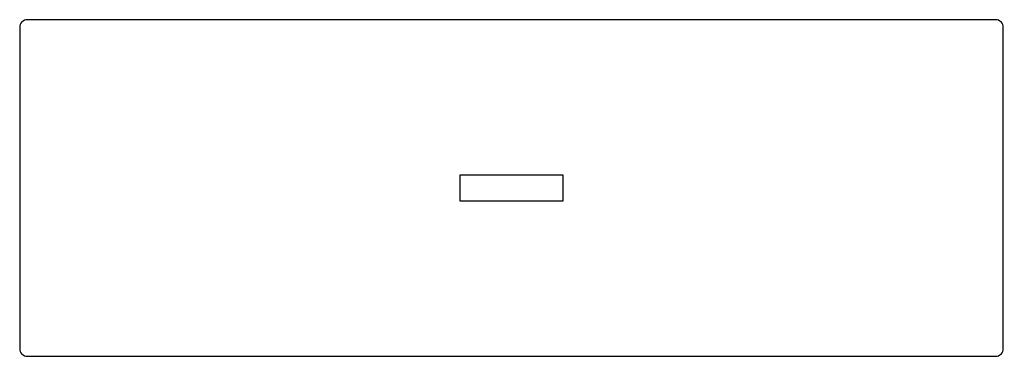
# Model space of a CAD drawing. Header units: millimetres. Extents: x 0 to 190, y 0 to 65.
import ezdxf

# ---------------------------------------------------------------- set-up
doc = ezdxf.new("R2010")
doc.units = ezdxf.units.MM

msp = doc.modelspace()

# ---------------------------------------------------------------- linework, layer by layer
at = {"color": 7, "linetype": 'Continuous'}
for p, q in [((188.5, 65), (1.5, 65)), ((0, 63.5), (0, 1.5)), ((190, 1.5), (190, 63.5)), ((85, 35), (85, 30)), ((105, 35), (85, 35)), ((105, 30), (105, 35)), ((85, 30), (105, 30)), ((1.5, 0), (188.5, 0))]:
    msp.add_line(p, q, dxfattribs=at)
for centre, start, end in [((1.5, 63.5), 90, 180), ((188.5, 63.5), 0, 90), ((1.5, 1.5), 180, 270), ((188.5, 1.5), 270, 0)]:
    msp.add_arc(centre, 1.5, start, end, dxfattribs=at)

doc.saveas('drawing.dxf')
